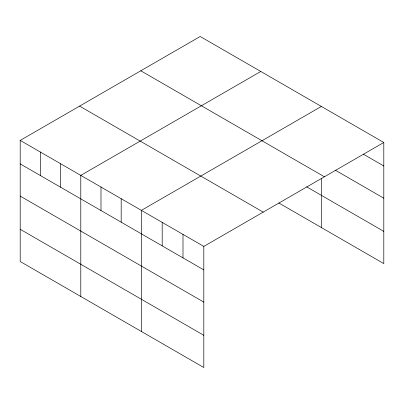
<?xml version="1.0" encoding="UTF-8"?>
<svg xmlns="http://www.w3.org/2000/svg" width="404" height="404" viewBox="0 0 404 404"><rect width="100%" height="100%" fill="white"/><g stroke="black" fill="none" stroke-linecap="round" stroke-linejoin="round"><path stroke-width="0.61" d="M20.2 140.405L203.808 246.41L203.808 367.514L20.2 261.509L20.2 140.405L200.192 36.486L383.8 142.491L383.8 263.595L278.795 202.975M260.782 71.468L80.79 175.387L80.79 296.491M321.372 106.449L141.38 210.368L141.38 331.472M203.808 246.41L383.8 142.491M363.524 154.272L383.8 165.978M335.244 170.16L383.8 198.192M140.794 70.781L324.402 176.785M306.636 186.83L383.8 231.381M79.598 106.111L263.206 212.115M20.2 163.888L203.808 269.892M20.2 196.102L203.808 302.111M20.2 229.295L203.808 335.3M321.372 178.745L321.372 227.553M182.997 234.396L182.997 257.883M162.191 222.382L162.191 245.869M121.185 198.707L121.185 222.195M100.99 187.047L100.99 210.529M60.595 163.726L60.595 187.209M40.395 152.066L40.395 175.548"/></g></svg>
